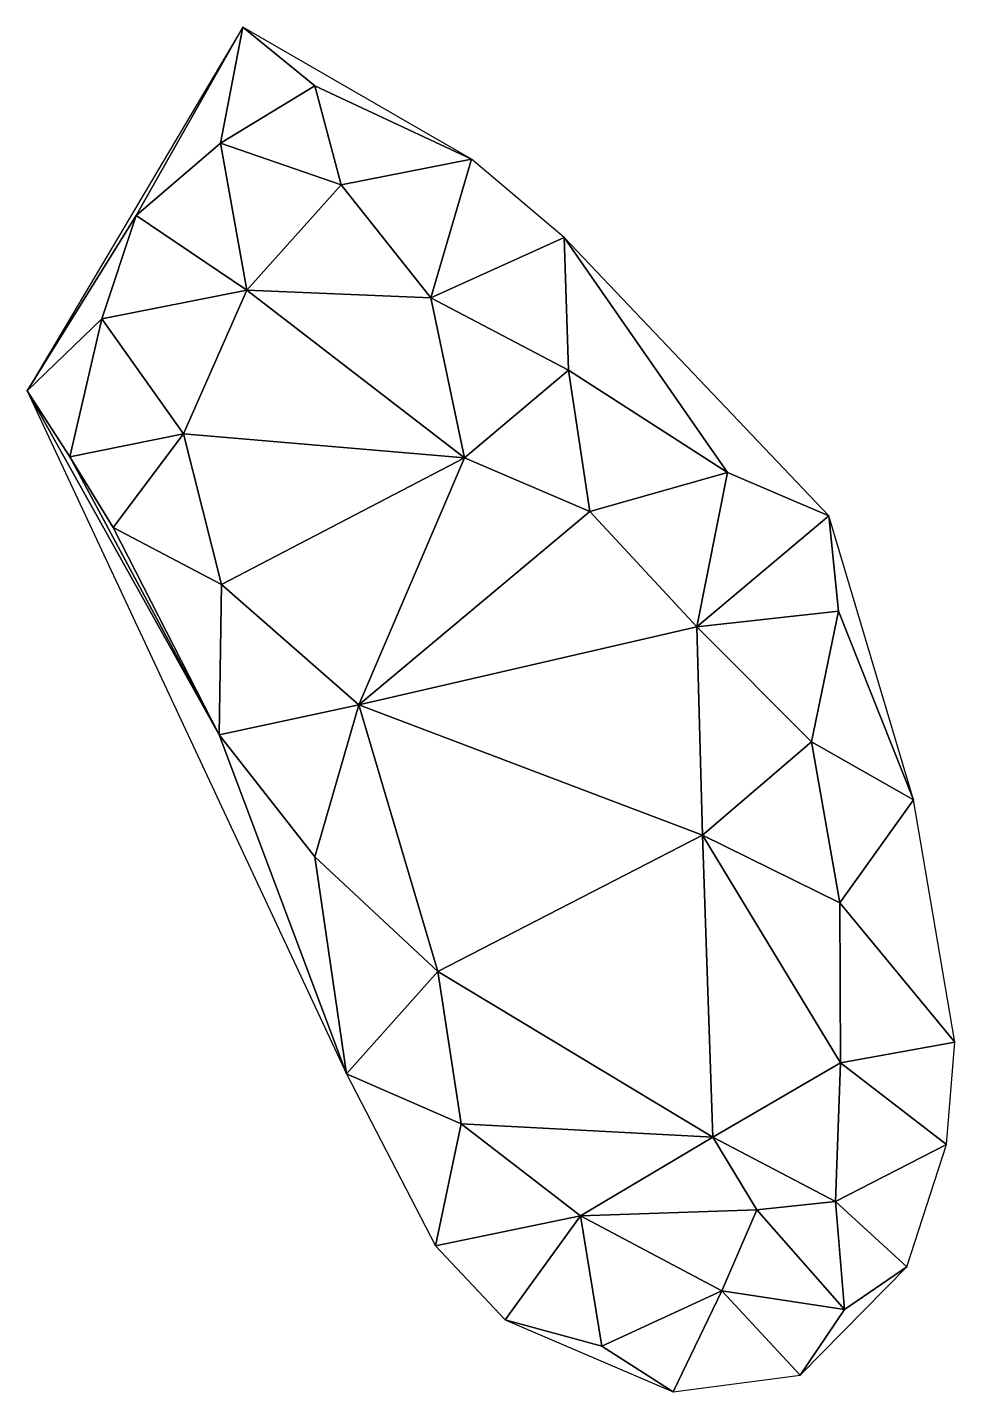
# Model space of a CAD drawing. Header units: metres. Extents: x 3.47 to 3.791, y 0.875 to 1.346.
import ezdxf

# ---------------------------------------------------------------- set-up
doc = ezdxf.new("R2010")
doc.units = ezdxf.units.M

msp = doc.modelspace()

# ---------------------------------------------------------------- linework, layer by layer
at = {"layer": '1', "color": 1}
msp.add_3dface([(3.7075, 0.9625), (3.7227, 0.9374), (3.7499, 0.9403)], dxfattribs=at)
at = {"layer": '10', "color": 10}
msp.add_3dface([(3.7075, 0.9625), (3.7516, 0.9882), (3.7039, 1.067)], dxfattribs=at)
at = {"layer": '11', "color": 11}
msp.add_3dface([(3.7075, 0.9625), (3.6124, 1.0198), (3.6204, 0.9671)], dxfattribs=at)
at = {"layer": '12', "color": 12}
msp.add_3dface([(3.6617, 0.9353), (3.6204, 0.9671), (3.6116, 0.925)], dxfattribs=at)
at = {"layer": '13', "color": 13}
msp.add_3dface([(3.6617, 0.9353), (3.6691, 0.8902), (3.7106, 0.9094)], dxfattribs=at)
at = {"layer": '14', "color": 14}
msp.add_3dface([(3.753, 0.9029), (3.7106, 0.9094), (3.7377, 0.8802)], dxfattribs=at)
at = {"layer": '15', "color": 15}
msp.add_3dface([(3.7499, 0.9403), (3.7745, 0.9177), (3.7883, 0.96)], dxfattribs=at)
at = {"layer": '16', "color": 16}
msp.add_3dface([(3.753, 0.9029), (3.7377, 0.8802), (3.7745, 0.9177)], dxfattribs=at)
at = {"layer": '17', "color": 17}
msp.add_3dface([(3.7516, 0.9882), (3.7883, 0.96), (3.7911, 0.9954)], dxfattribs=at)
at = {"layer": '18', "color": 18}
msp.add_3dface([(3.7075, 0.9625), (3.7039, 1.067), (3.6124, 1.0198)], dxfattribs=at)
at = {"layer": '19', "color": 19}
msp.add_3dface([(3.7516, 0.9882), (3.7514, 1.0436), (3.7039, 1.067)], dxfattribs=at)
at = {"layer": '2', "color": 2}
msp.add_3dface([(3.7075, 0.9625), (3.6617, 0.9353), (3.7227, 0.9374)], dxfattribs=at)
at = {"layer": '20', "color": 20}
msp.add_3dface([(3.6204, 0.9671), (3.6124, 1.0198), (3.5808, 0.9844)], dxfattribs=at)
at = {"layer": '21', "color": 21}
msp.add_3dface([(3.6617, 0.9353), (3.6116, 0.925), (3.6357, 0.8994)], dxfattribs=at)
at = {"layer": '22', "color": 22}
msp.add_3dface([(3.6204, 0.9671), (3.5808, 0.9844), (3.6116, 0.925)], dxfattribs=at)
at = {"layer": '23', "color": 23}
msp.add_3dface([(3.6617, 0.9353), (3.6357, 0.8994), (3.6691, 0.8902)], dxfattribs=at)
at = {"layer": '24', "color": 24}
msp.add_3dface([(3.7106, 0.9094), (3.6691, 0.8902), (3.6937, 0.8745)], dxfattribs=at)
at = {"layer": '25', "color": 25}
msp.add_3dface([(3.7106, 0.9094), (3.6937, 0.8745), (3.7377, 0.8802)], dxfattribs=at)
at = {"layer": '26', "color": 26}
msp.add_3dface([(3.7516, 0.9882), (3.7911, 0.9954), (3.7514, 1.0436)], dxfattribs=at)
at = {"layer": '27', "color": 27}
msp.add_3dface([(3.7039, 1.067), (3.5851, 1.112), (3.6124, 1.0198)], dxfattribs=at)
at = {"layer": '28', "color": 28}
msp.add_3dface([(3.7039, 1.067), (3.7514, 1.0436), (3.7416, 1.0992)], dxfattribs=at)
at = {"layer": '29', "color": 29}
msp.add_3dface([(3.6124, 1.0198), (3.5698, 1.0595), (3.5808, 0.9844)], dxfattribs=at)
at = {"layer": '3', "color": 3}
msp.add_3dface([(3.7227, 0.9374), (3.753, 0.9029), (3.7499, 0.9403)], dxfattribs=at)
at = {"layer": '30', "color": 30}
msp.add_3dface([(3.6691, 0.8902), (3.6357, 0.8994), (3.6937, 0.8745)], dxfattribs=at)
at = {"layer": '31', "color": 31}
msp.add_3dface([(3.7911, 0.9954), (3.7768, 1.0792), (3.7514, 1.0436)], dxfattribs=at)
at = {"layer": '32', "color": 32}
msp.add_3dface([(3.7039, 1.067), (3.7019, 1.139), (3.5851, 1.112)], dxfattribs=at)
at = {"layer": '33', "color": 33}
msp.add_3dface([(3.6124, 1.0198), (3.5851, 1.112), (3.5698, 1.0595)], dxfattribs=at)
at = {"layer": '34', "color": 34}
msp.add_3dface([(3.7039, 1.067), (3.7416, 1.0992), (3.7019, 1.139)], dxfattribs=at)
at = {"layer": '35', "color": 35}
msp.add_3dface([(3.7514, 1.0436), (3.7768, 1.0792), (3.7416, 1.0992)], dxfattribs=at)
at = {"layer": '36', "color": 36}
msp.add_3dface([(3.5808, 0.9844), (3.5698, 1.0595), (3.5368, 1.1016)], dxfattribs=at)
at = {"layer": '37', "color": 37}
msp.add_3dface([(3.5851, 1.112), (3.7019, 1.139), (3.6649, 1.1789)], dxfattribs=at)
at = {"layer": '38', "color": 38}
msp.add_3dface([(3.5851, 1.112), (3.5368, 1.1016), (3.5698, 1.0595)], dxfattribs=at)
at = {"layer": '39', "color": 39}
msp.add_3dface([(3.7416, 1.0992), (3.7509, 1.1444), (3.7019, 1.139)], dxfattribs=at)
at = {"layer": '4', "color": 4}
msp.add_3dface([(3.7499, 0.9403), (3.7516, 0.9882), (3.7075, 0.9625)], dxfattribs=at)
at = {"layer": '40', "color": 40}
msp.add_3dface([(3.7416, 1.0992), (3.7768, 1.0792), (3.7509, 1.1444)], dxfattribs=at)
at = {"layer": '41', "color": 41}
msp.add_3dface([(3.5808, 0.9844), (3.5368, 1.1016), (3.4704, 1.2206)], dxfattribs=at)
at = {"layer": '42', "color": 42}
msp.add_3dface([(3.5851, 1.112), (3.6649, 1.1789), (3.6216, 1.1974)], dxfattribs=at)
at = {"layer": '43', "color": 43}
msp.add_3dface([(3.7019, 1.139), (3.7125, 1.1923), (3.6649, 1.1789)], dxfattribs=at)
at = {"layer": '44', "color": 44}
msp.add_3dface([(3.5851, 1.112), (3.5376, 1.1536), (3.5368, 1.1016)], dxfattribs=at)
at = {"layer": '45', "color": 45}
msp.add_3dface([(3.7019, 1.139), (3.7509, 1.1444), (3.7476, 1.1774)], dxfattribs=at)
at = {"layer": '46', "color": 46}
msp.add_3dface([(3.7768, 1.0792), (3.7476, 1.1774), (3.7509, 1.1444)], dxfattribs=at)
at = {"layer": '47', "color": 47}
msp.add_3dface([(3.5368, 1.1016), (3.4851, 1.1978), (3.4704, 1.2206)], dxfattribs=at)
at = {"layer": '48', "color": 48}
msp.add_3dface([(3.5851, 1.112), (3.6216, 1.1974), (3.5376, 1.1536)], dxfattribs=at)
at = {"layer": '49', "color": 49}
msp.add_3dface([(3.6649, 1.1789), (3.6576, 1.2277), (3.6216, 1.1974)], dxfattribs=at)
at = {"layer": '5', "color": 5}
msp.add_3dface([(3.7075, 0.9625), (3.6204, 0.9671), (3.6617, 0.9353)], dxfattribs=at)
at = {"layer": '50', "color": 50}
msp.add_3dface([(3.7019, 1.139), (3.7476, 1.1774), (3.7125, 1.1923)], dxfattribs=at)
at = {"layer": '51', "color": 51}
msp.add_3dface([(3.6649, 1.1789), (3.7125, 1.1923), (3.6576, 1.2277)], dxfattribs=at)
at = {"layer": '52', "color": 52}
msp.add_3dface([(3.5368, 1.1016), (3.5376, 1.1536), (3.5001, 1.1733)], dxfattribs=at)
at = {"layer": '53', "color": 53}
msp.add_3dface([(3.5368, 1.1016), (3.5001, 1.1733), (3.4851, 1.1978)], dxfattribs=at)
at = {"layer": '54', "color": 54}
msp.add_3dface([(3.4704, 1.2206), (3.4851, 1.1978), (3.4962, 1.2455)], dxfattribs=at)
at = {"layer": '55', "color": 55}
msp.add_3dface([(3.6216, 1.1974), (3.5244, 1.2057), (3.5376, 1.1536)], dxfattribs=at)
at = {"layer": '56', "color": 56}
msp.add_3dface([(3.6216, 1.1974), (3.6576, 1.2277), (3.61, 1.2528)], dxfattribs=at)
at = {"layer": '57', "color": 57}
msp.add_3dface([(3.7125, 1.1923), (3.7476, 1.1774), (3.656, 1.2736)], dxfattribs=at)
at = {"layer": '58', "color": 58}
msp.add_3dface([(3.7125, 1.1923), (3.656, 1.2736), (3.6576, 1.2277)], dxfattribs=at)
at = {"layer": '59', "color": 59}
msp.add_3dface([(3.5376, 1.1536), (3.5244, 1.2057), (3.5001, 1.1733)], dxfattribs=at)
at = {"layer": '6', "color": 6}
msp.add_3dface([(3.7227, 0.9374), (3.6617, 0.9353), (3.7106, 0.9094)], dxfattribs=at)
at = {"layer": '60', "color": 60}
msp.add_3dface([(3.4851, 1.1978), (3.5001, 1.1733), (3.5244, 1.2057)], dxfattribs=at)
at = {"layer": '61', "color": 61}
msp.add_3dface([(3.4704, 1.2206), (3.4962, 1.2455), (3.5081, 1.2812)], dxfattribs=at)
at = {"layer": '62', "color": 62}
msp.add_3dface([(3.4851, 1.1978), (3.5244, 1.2057), (3.4962, 1.2455)], dxfattribs=at)
at = {"layer": '63', "color": 63}
msp.add_3dface([(3.6216, 1.1974), (3.5463, 1.2554), (3.5244, 1.2057)], dxfattribs=at)
at = {"layer": '64', "color": 64}
msp.add_3dface([(3.6216, 1.1974), (3.61, 1.2528), (3.5463, 1.2554)], dxfattribs=at)
at = {"layer": '65', "color": 65}
msp.add_3dface([(3.6576, 1.2277), (3.656, 1.2736), (3.61, 1.2528)], dxfattribs=at)
at = {"layer": '66', "color": 66}
msp.add_3dface([(3.4704, 1.2206), (3.5081, 1.2812), (3.5449, 1.3463)], dxfattribs=at)
at = {"layer": '67', "color": 67}
msp.add_3dface([(3.4962, 1.2455), (3.5463, 1.2554), (3.5081, 1.2812)], dxfattribs=at)
at = {"layer": '68', "color": 68}
msp.add_3dface([(3.4962, 1.2455), (3.5244, 1.2057), (3.5463, 1.2554)], dxfattribs=at)
at = {"layer": '69', "color": 69}
msp.add_3dface([(3.61, 1.2528), (3.5789, 1.2918), (3.5463, 1.2554)], dxfattribs=at)
at = {"layer": '7', "color": 7}
msp.add_3dface([(3.7227, 0.9374), (3.7106, 0.9094), (3.753, 0.9029)], dxfattribs=at)
at = {"layer": '70', "color": 70}
msp.add_3dface([(3.61, 1.2528), (3.656, 1.2736), (3.624, 1.3007)], dxfattribs=at)
at = {"layer": '71', "color": 71}
msp.add_3dface([(3.5081, 1.2812), (3.5372, 1.3062), (3.5449, 1.3463)], dxfattribs=at)
at = {"layer": '72', "color": 72}
msp.add_3dface([(3.5081, 1.2812), (3.5463, 1.2554), (3.5372, 1.3062)], dxfattribs=at)
at = {"layer": '73', "color": 73}
msp.add_3dface([(3.61, 1.2528), (3.624, 1.3007), (3.5789, 1.2918)], dxfattribs=at)
at = {"layer": '74', "color": 74}
msp.add_3dface([(3.5463, 1.2554), (3.5789, 1.2918), (3.5372, 1.3062)], dxfattribs=at)
at = {"layer": '75', "color": 75}
msp.add_3dface([(3.5449, 1.3463), (3.5372, 1.3062), (3.5698, 1.326)], dxfattribs=at)
at = {"layer": '76', "color": 76}
msp.add_3dface([(3.5789, 1.2918), (3.624, 1.3007), (3.5698, 1.326)], dxfattribs=at)
at = {"layer": '77', "color": 77}
msp.add_3dface([(3.5789, 1.2918), (3.5698, 1.326), (3.5372, 1.3062)], dxfattribs=at)
at = {"layer": '78', "color": 78}
msp.add_3dface([(3.5449, 1.3463), (3.5698, 1.326), (3.624, 1.3007)], dxfattribs=at)
at = {"layer": '8', "color": 8}
msp.add_3dface([(3.7499, 0.9403), (3.753, 0.9029), (3.7745, 0.9177)], dxfattribs=at)
at = {"layer": '9', "color": 9}
msp.add_3dface([(3.7499, 0.9403), (3.7883, 0.96), (3.7516, 0.9882)], dxfattribs=at)

doc.saveas('drawing.dxf')
